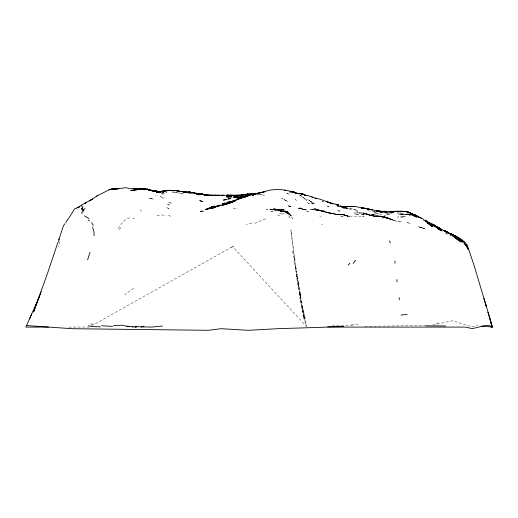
<?xml version="1.0" encoding="UTF-8"?>
<svg xmlns="http://www.w3.org/2000/svg" width="518" height="518" viewBox="0 0 518 518"><rect width="100%" height="100%" fill="white"/><g stroke="black" fill="none" stroke-linecap="round" stroke-linejoin="round"><path stroke-width="0.39" stroke-dasharray="2.59 1.94" d="M305.309 317.424L304.895 318.887L303.354 315.54L303.58 318.453L302.039 308.838L303.613 315.514L303.58 318.453L304.571 317.948L305.18 322.455L306.229 325.492L306.889 325.738M300 296.315L300.809 298.374L299.488 292.217L299.935 298.394L302.752 310.929M301.133 302.408L300.453 294.269L298.575 288.474M288.863 212.814L289.277 217.864L288.455 213.293L288.863 212.814L287.671 211.843L283.579 211.635L287.671 211.843L285.483 211.791L290.999 215.287L292.696 218.622L290.184 215.028L291.09 215.883L286.571 212.412L288.636 213.461L287.276 212.425L277.752 210.47L273.595 210.923C279.183 210.891 285.619 210.418 290.261 214.18L284.408 211.597L281.313 211.066L285.703 211.745L283.268 211.344L285.314 211.616L278.399 210.884M300.336 296.419C302.758 302.577 302.24 309.272 303.613 315.514M305.18 322.455C304.908 316.556 303.632 310.308 301.366 304.772L302.538 306.617M59.648 241.686L58.171 246.924M279.655 209.725L283.734 209.725L276.327 209.324L277.544 209.466L272.597 208.191C276.172 210.017 280.303 209.809 284.194 209.576L284.777 208.709M118.091 228.464C121.044 224.139 124.268 219.354 129.532 217.722M119.347 229.649L120.856 227.48M290.203 216.213L290.999 215.287M231.572 247.345L233.702 245.953L91.712 325.777M133.592 288.273L124.741 294.677M90.903 324.851L93.182 323.756L90.391 323.62M254.759 223.336L266.492 218.415M277.642 215.753L283.527 213.766L288.455 213.293M251.787 223.193L246.38 224.689M279.584 213.643L282.439 212.924M432.621 325.11L452.577 320.733L471.794 326.845L477.965 325.576M321.561 224.514L322.526 224.313M436.234 323.323L438.325 322.908M132.737 218.577L134.712 218.298M233.262 208.54L238.053 208.081M253.742 195.195L252.35 195.221L260.45 194.444M252.24 195.124L253.69 195.072L252.272 195.189M156.902 215.546L161.461 214.938L166.058 215.566M352.784 325.524L332.601 325.498M358.326 324.048L353.477 324.404L350.673 324.106M281.339 209.725L284.194 209.576M89.484 327.026L66.874 327.091M364.75 326.34L425.712 325.55M131.721 327.68L134.427 327.726M362.263 216.155L364.018 216.148L347.565 216.161L343 214.666L336.389 214.297L343.486 214.672L348.012 216.161L343.874 214.828L341.077 214.569L348.407 216.161L343.874 214.828L337.606 214.439L329.985 212.956L335.819 214.199L334.654 213.908M190.022 193.648L192.69 193.654L188.694 193.285L190.009 193.447M274.676 209.751L277.434 209.771L273.918 209.738L278.004 209.796L275.129 209.745L282.912 210.632L276.489 209.745M349.138 209.725L355.076 209.725L357.906 210.567L353.47 209.686L355.076 209.725M272.248 209.725L266.336 209.291C273.413 210.438 280.963 208.838 287.924 211.428L279.422 209.894L278.082 209.771L280.95 210.062L270.629 209.712L276.444 209.751M358.922 212.943L363.435 213.131L366.336 213.999M270.5 209.725L272.041 209.725M273.653 209.725L277.434 209.771M361.888 212.943L357.252 212.937L363.299 213.144M347.565 216.161L349.935 216.168L346.989 215.987L344.211 214.879L345.901 215.462L341.2 214.556M271.95 209.725L274.903 209.738M403.036 217.78L397.442 217.735M312.755 209.732L309.434 209.512L318.764 210.081L322.882 211.448L317.081 209.842L312.386 209.719L317.942 209.991L332.925 213.468M401.126 214.543L398.238 214.387L408.016 214.692L412.037 215.482M404.053 214.556L399.708 214.523M401.074 214.549L408.016 214.692L406.63 214.581L411.37 215.313M339.057 214.549L335.573 214.316L337.315 214.497L329.934 212.995L335.573 214.316L342.152 214.62C332.595 214.996 323.685 210.988 314.426 209.732M312.386 209.719L319.619 210.34L314.07 209.745L315.378 209.777M167.016 192.074L165.715 192.048L168.421 192.094M192.605 193.635L193.92 193.654M366.589 214.607L369.735 214.912L363.416 214.549L376.036 215.002L382.083 216.427L378.975 215.669M338.649 214.536L343.486 214.672L346.361 215.624L343.486 214.672L340.41 214.556M341.725 214.581L339.95 214.543L343 214.666M403.121 216.369L397.584 216.155M346.121 208.113L349.087 208.191L347.539 208.152M373.912 216.071L367.774 214.452L373.912 216.071L377.091 216.155M383.786 217.197L379.182 216.103L382.316 216.608L379.176 216.181L383.741 217.159L397.002 221.393L385.049 217.56L389.387 218.35L387.762 217.897L389.18 218.091L386.072 217.78L390.74 218.764C386.609 217.838 382.498 217.566 378.606 216.148L381.772 216.958C377.298 215.475 372.39 216.802 368.033 214.685L371.199 215.469L366.504 214.478L369.625 215.106L368.123 214.756M304.144 209.635L307.038 209.732L302.583 209.369L298.672 208.094L305.419 209.719L302.583 209.369M371.354 214.821L374.508 214.938M275.09 209.207L276.845 209.285M181.805 193.596L183.035 193.661L180.4 193.525M383.042 216.22L379.513 216.136L382.757 216.278L380.018 216.064L388.189 218.182L391.096 219.425L386.286 217.508L390.915 219.36L387.988 218.02L389.601 218.654L384.848 217.346M329.584 212.989L326.159 212.594L332.614 213.507L326.159 212.594L320.383 210.651L328.231 212.892M280.529 211.124L282.679 211.344L277.752 210.47L284.46 211.758L289.348 213.701L290.229 214.705M319.658 216.032L321.16 216.187M410.8 214.711L409.498 214.575L412.192 214.892M383.236 212.885L378.956 212.166M406.967 212.95L409.589 213.332M386.512 217.825L390.922 219.017L384.842 217.618L386.318 217.806M289.594 206.255L290.779 206.404L288.086 205.866L289.594 206.255L288.345 205.432M372.707 215.902L374.236 216.097L371.076 215.617M356.326 211.124L357.906 211.338M382.193 216.673L375.893 216.129L382.316 216.608M329.189 212.943L333.43 213.694L330.484 213.06L332.206 213.371L330.918 213.144M410.91 214.672L409.647 214.491L410.981 214.692M382.025 212.807L380.477 212.581L382.925 212.892L378.632 212.115M372.351 211.221L375.22 211.72M373.679 211.415L376.748 212.076M345.435 208.042L342.631 207.537L347.934 208.119L345.033 208.042L341.122 206.986M257.601 194.114L264.251 195.234L260.282 194.379M150.88 198.472L148.601 198.038L153.71 199.275L150.88 198.472L151.502 198.595M168.324 215.643L170.94 216.161M385.237 217.579L386.81 217.91L380.633 216.077L382.083 216.427M379.636 212.315L381.682 212.762L380.005 212.432M367.612 210.567L370.493 211.26M381.792 216.498L380.73 216.246L386.81 217.91M452.059 235.573L449.054 234.777M382.064 214.879L379.098 214.115L380.516 214.478M380.633 216.077L382.245 216.505M449.805 234.971L451.307 235.373M385.288 217.631L391.058 219.593L385.185 217.599M289.225 192.262L291.278 192.89L290.158 192.23L291.381 193.214M446.419 233.767L447.5 234.117L444.638 233.113L445.875 233.592M386.713 217.884L391.2 219.425L388.273 218.356M384.071 216.641L389.342 218.583L387.988 218.02M161.448 192.21L163.811 193.091L162.419 192.456M161.875 192.23L165.242 193.544L162.911 192.547M423.264 220.409L424.346 220.979M311.312 202.078L310.366 201.353L314.277 203.716L307.66 199.378L309.939 201.029L308.741 199.948M285.476 200.285L287.963 201.644L281.844 198.245L285.476 200.343L284.35 199.456M155.704 195.532L156.3 195.946M311.758 202.357L312.717 203.03L310.366 201.353M301.78 196.374L299.022 194.962L301.444 196.154L300.492 195.474L305.29 199.093L303.101 197.397M307.012 327.085L232.711 246.704M309.032 200.33L309.939 201.029M306.611 200.11L304.403 198.407L306.773 200.667M304.04 317.515L304.571 317.948M141.518 211.37L140.113 209.725M296.477 200.68L294.315 198.213M300.854 300.576L302.24 304.539M298.692 286.545L297.461 282.478M300.084 292.379L300.77 294.347M301.994 306.747L301.262 304.59L302.007 308.909M297.74 282.452L298.944 286.299L299.922 292.32M296.982 276.47L297.967 280.296L299.262 290.177L298.498 284.117L296.432 274.54M295.318 266.628L296.568 272.293L293.693 260.942M292.56 251.211L294.23 258.773M296.795 276.379L297.28 278.412M297.39 276.133L296.937 274.087L298.368 284.272M299.747 294.341L296.762 278.328L291.369 233.799L296.969 274.216M303.017 308.857L303.522 313.241L303.295 311.13M300.149 296.283L299.708 292.269L300.388 298.316M300.453 294.269L300.777 298.329M304.772 319.606L303.949 313.202M305.873 322.662L305.996 324.385M304.319 315.449L304.331 317.275M273.025 211.053L269.969 211.312L273.025 211.053M340.041 211.014L336.881 210.729L340.041 211.014M356.002 212.976L354.28 213.053L357.452 212.956L356.002 212.976M398.569 212.989L397.261 212.976L401.392 213.209L405.303 214.329L401.353 213.118L398.569 212.989M347.682 208.126L341.912 207.595L347.682 208.126M357.388 214.569L355.782 214.53L358.864 214.607L357.388 214.569M375.751 216.142L372.416 215.902L367.929 214.523L374.087 216.103L382.006 216.815L375.751 216.142M342.987 216.2L340.08 216.064L342.987 216.2M350.9 208.178L349.572 208.126L352.525 208.307L350.9 208.178M363.565 214.73L360.47 214.594L363.565 214.73M373.484 214.666L370.344 214.484L373.484 214.666M305.756 209.699L302.868 209.414L298.938 208.074L302.868 209.414L305.756 209.699M404.448 216.265L402.777 216.161L405.749 216.382L404.448 216.265M376.282 212.956L373.154 212.736L377.745 213.222L379.066 213.817L376.282 212.956M375.854 215.041L374.372 214.918L377.57 215.197L375.854 215.041M173.957 192.184L172.559 192.074L180.646 193.259L173.957 192.184M344.574 208.1L341.666 207.847L344.574 208.1M317.825 209.855L314.782 209.55L320.726 210.722L317.825 209.855M408.113 214.769L406.656 214.614L409.434 214.944L408.113 214.769M276.806 209.66L274.003 209.304L276.806 209.66M290.501 206.676L287.866 205.905L290.501 206.676M302.324 208.301L299.443 207.841L302.324 208.301M308.508 211.299L305.717 210.91L308.508 211.299M324.43 211.551L323.219 211.389L327.227 212.38L324.43 211.551M337.678 214.497L334.609 214.018L337.678 214.497M323.161 201.644L322.028 201.483L323.698 201.806L323.161 201.644M336.881 214.465L333.851 213.966L336.881 214.465M299.585 208.314L298.381 208.119L301.12 208.832L299.585 208.314M369.062 214.51L362.969 212.924L369.062 214.51M364.789 213.377L363.15 213.053L369.23 214.756L364.789 213.377M169.38 205.109L166.679 204.027L169.38 205.109M408.838 223.038L407.271 222.669L410.224 223.439L408.838 223.038M399.922 221.542L398.387 221.128L401.327 221.937L399.922 221.542M421.995 227.739L420.396 227.298L424.637 228.703L420.189 227.156L424.346 228.561L421.535 227.46L423.361 228.166L421.995 227.739M319.489 210.127L318.169 209.764L321.056 210.658L319.489 210.127M168.952 208.43L166.207 207.53L168.952 208.43M420.558 227.421L417.586 226.476L420.558 227.421M315.32 208.793L313.966 208.372L316.854 209.285L315.32 208.793M392.702 219.872L391.232 219.405L394.153 220.396L392.702 219.872M288.079 193.861L286.694 193.415L289.517 194.354L288.079 193.861M329.118 206.805L326.217 205.678L329.118 206.805M324.508 211.15L321.613 210.166L324.508 211.15M162.568 193.913L161.674 193.609L163.986 194.716L162.568 193.913M309.35 203.477L306.65 202.428L309.35 203.477M313.273 204.105L310.638 203.011L313.273 204.105M171.063 203.205L168.376 202.091L171.063 203.205M161.81 197.131L160.386 196.503L163.39 198.232L161.81 197.131M301.262 302.557L300.434 300.479L301.262 302.557M294.671 260.431L294.366 258.495L294.671 260.431M291.161 231.934L290.922 230.044L291.375 233.786L291.161 231.934"/><path stroke-width="0.78" d="M394.969 263.28L394.988 260.981M58.495 241.725L59.285 239.031M87.62 259.777L90.048 252.389M38.831 297.766L25.9 327.091L48.472 327.091M57.899 242.405L47.669 272.928L33.618 311.991L37.451 301.359M40.326 293.952L41.11 291.893M37.723 300.641L38.539 298.536M36.791 303.056L36.04 304.998L36.895 302.79M38.779 297.908L39.504 296.037L38.675 298.141M39.756 295.389L40.514 293.447M58.735 239.84L63.423 225.88L64.951 223.614M31.734 313.876L29.558 318.868M65.805 222.487L70.105 216.019M70.39 215.605L74.359 209.24L75.33 208.301L76.768 208.262M382.459 218.084L385.269 215.799L383.728 216.705M355.601 260.243L353.166 263.416M348.245 264.951L349.883 263.286M81.857 208.942L83.922 210.23L82.776 211.927L81.857 208.942L82.835 207.996L81.935 206.06L81.345 206.073M83.404 209.79L85.03 208.599M249.152 195.241L247.636 195.215L245.105 196.626L230.769 201.826L233.722 201.081L234.984 200.505L232.148 201.606L248.07 195.254L244.392 196.872L238.863 197.604M97.805 195.422L89.426 200.958L91.168 199.916M79.053 207.038L77.842 207.815L81.423 205.096L92.476 199.106L91.751 199.566M96.186 196.374L109.292 189.711L113.138 188.895L116.647 188.837L112.639 188.934L108.987 189.841L113.138 188.895L118.816 188.772L115.177 188.856M86.558 202.389L84.363 203.639L85.114 203.211M78.004 207.55L79.785 206.617M239.86 198.303L241.304 197.721L237.089 199.229L245.208 196.555L247.779 195.241L246.445 195.694L249.268 195.221M241.99 197.526L247.831 195.254L246.529 195.636L249.326 195.241L246.613 195.577L247.934 195.254L244.185 196.918L241.433 197.487L245.415 196.413M135.509 327.279L136.869 326.625L135.645 327.175M233.981 200.958L235.217 200.369L231.034 201.67L232.653 201.353M232.051 202.234L235.878 200.388L232.744 201.677L235.412 200.712C226.936 203.898 218.156 206.494 209.278 208.191L214.025 207.66M239.199 198.511L236.441 199.734L239.42 198.433M231.792 202.331L233.081 201.755L231.643 202.376M255.037 193.861L263.915 191.971L246.27 195.817L250.673 194.878M245.513 196.348L241.498 197.112L244.282 196.879L247.992 195.254L246.691 195.519L249.456 195.247M141.207 327.091L144.095 326.1M246.27 195.817L247.701 195.241M249.644 195.273L245.623 195.804L246.833 195.422L248.148 195.254L243.084 196.879L244.444 196.834M242.223 197.403L240.728 197.98L244.975 196.717M249.106 195.577L244.716 197.125L247.837 196.147M215.514 206.922L211.856 207.99L219.982 205.516L210.392 208.191L216.615 206.578M241.304 197.721L238.558 198.64M240.935 197.902L236.888 199.449L245.105 196.626M246.367 195.746L247.779 195.241M227.48 203.917L229.908 203.037M76.742 207.841L78.717 207.142M239.763 195.26L237.263 196.089L239.717 195.26L242.547 195.228L238.409 195.551L243.92 195.079L241.142 195.26M81.546 208.417L82.835 207.996M229.118 203.347L230.212 202.998M246.445 195.694L247.831 195.254M246.529 195.636L247.934 195.254M245.208 196.555L241.103 197.785L245.312 196.484M241.776 196.872L243.078 196.536L240.352 196.898L241.718 196.879M245.597 196.283L241.634 197.067M249.223 195.176L251.418 194.664M246.613 195.577L247.992 195.254M223.258 205.005L222.112 205.27L225.246 204.623M247.733 194.062L242.443 195.124M258.113 193.492L259.537 193.182L258.106 193.454M389.517 214.206L387.121 214.31M164.62 190.851L166.032 190.572L164.763 190.818M249.164 193.816L246.445 194.341L252.046 193.7M246.691 195.519L248.07 195.254M111.046 189.167L114.756 188.856M216.012 206.404L220.26 205.063L217.366 206.17L214.264 206.533L215.43 206.442M254.332 193.991L265.125 191.595L263.753 191.861C274.669 187.892 286.473 189.342 297.073 193.57M212.257 207.932L213.83 207.686M248.148 195.254L246.762 195.474L249.527 195.247M160.444 191.835L162.011 191.595L159.9 191.893M243.764 194.982L245.072 194.8L236.817 195.254M390.857 212.963L393.751 212.561L385.677 212.943M212.84 207.854L211.066 208.068L214.187 207.453L209.278 208.191M400.984 315.061L407.09 314.426M207.899 208.353L211.467 208.055M248.239 195.273L246.833 195.422L249.598 195.254M160.204 191.913L161.61 191.777M212.069 207.996L213.267 207.893M294.056 192.061L292.599 192.184L299.177 193.726L295.797 193.305L294.056 192.061L292.696 191.971L297.002 193.505M337.38 205.186L338.843 205.063M160.768 191.874L156.371 192.087L161.629 191.388L158.456 192.1L164.044 190.702L168.596 190.462M162.51 326.016L151.845 327.078L142.152 326.897M203.509 211.163L200.207 211.37L201.91 211.266M240.935 195.208L242.974 195.085M112.535 326.379L101.534 325.751M112.639 188.934L114.342 188.856M445.603 325.958L425.815 325.828M135.133 188.934L137.581 188.85L136.94 188.869M337.471 206.572L355.445 206.527L364.426 208.482L361.732 207.996M157.608 192.042L159.201 191.997L157.945 192.029M382.86 211.422L386.765 211.338M228.412 195.267L226.975 195.273L231.261 195.26L226.444 195.273L227.914 195.267M140.514 188.837L138.053 188.889L147.196 189.368L142.236 188.837L134.408 188.837L143 188.856L134.809 189.446L137.289 188.96L146.193 188.915L152.888 190.935L147.151 189.044L151.949 190.41L151.01 190.268L159.324 191.848M228.561 195.267L227.162 195.292L229.837 195.26M26.366 325.544L72.403 328.71L208.346 330.309L220.979 328.703L248.375 330.309L277.765 328.684L328.321 327.098L465.209 327.091L472.345 328.606L485.677 325.485L489.193 325.485L492.1 327.091L490.624 320.7L474.326 266.226L467.158 244.833L464.406 242.081L458.864 238.429L465.022 242.851L461.078 239.588L463.882 241.854L462.095 239.912L458.398 237.335L454.726 235.819L459.239 238.694L454.131 235.418L450.252 233.709L454.545 235.645L445.305 231.164M100.388 326.826L93.486 326.625L88.228 325.848M327.603 326.819L343.81 326.612M135.735 188.869L138.177 188.843M350.026 206.533L354.422 206.514M223.834 195.267L214.692 195.267M383.857 211.344L385.023 211.338M141.453 188.837L145.558 188.876M250.602 193.706L256.222 193.784M378.276 211.338L376.839 211.072L379.409 211.338M169.872 190.456L168.214 190.456L172.423 190.482L166.945 190.462C173.737 189.711 180.245 191.731 186.92 192.055L180.847 191.44L184.045 191.99M293.978 192.042L292.689 192.042L297.688 193.577M215.844 195.267L205.594 195.098L201.942 193.991L204.377 194.865M219.813 195.267L210.735 195.254M229.06 196.859L226.34 196.859L231.824 196.866L227.726 196.859M385.321 211.344L377.92 211.338L376.456 210.82L377.92 211.338M221.238 195.273L226.735 195.267M229.966 195.26L235.535 195.254M239.219 195.254L230.86 195.26M389.659 211.338C396.982 211.927 405.011 209.66 411.674 213.636L410.133 212.924L422.856 218.933L432.647 226.78L427.583 222.643L432.284 226.424L426.987 222.675M381.63 211.338L383.152 211.338M384.66 211.338L386.163 211.338M116.99 188.817L126.016 187.691L129.112 188.61L133.372 188.824M142.178 188.837L143.085 188.843M302.227 193.648L299.967 193.641L303.036 194.023L296.911 193.447L302.227 193.648L304.331 194.872M236.499 195.26L237.743 195.26M342.061 206.514L349.249 206.52M397.345 211.344L390.287 211.338M387.121 212.943L383.016 212.043M136.784 188.843L132.99 188.811M398.815 211.35L396.179 211.338L405.957 211.558M341.886 206.52L343.784 206.533L342.443 206.52M378.995 211.338L380.095 211.344L377.046 211.02L381.19 211.363C376.748 211.454 372.72 209.259 368.214 209.162L371.911 209.771L369.269 209.363M211.901 195.26L206.805 195.195M152.564 190.928L149.689 190.417L153.626 190.715L157.537 191.822L152.357 190.514L148.394 190.436L152.357 190.514L160.276 191.932M158.502 191.958L155.924 191.628L158.236 192.023M209.544 195.247L205.73 195.079L202.026 193.985L195.435 193.331L202.026 193.985L205.911 195.124L199.411 193.726M297.85 193.615L301.269 193.648L303.321 194.25L306.028 195.435L304.979 195.292L307.99 195.649L316.129 198.4L315.086 198.193L319.58 199.035L332.964 203.904L331.928 203.548M183.735 191.977C189.594 191.369 195.04 193.635 200.77 193.823M378.554 211.338L379.642 211.35M362.963 208.139L361.888 208.119L365.656 208.327L369.807 209.453L365.112 208.301L361.311 208.087L363.39 208.288M196.743 193.661C200.796 193.195 204.468 195.241 208.45 195.26L204.5 194.904L202.026 193.985M378.108 211.338L380.743 211.383L377.221 211.124M148.413 190.41L153.626 190.715M126.748 326.398L142.217 326.832M140.669 188.856L140.074 188.843L145.053 189.303L142.579 188.902M186.739 192.418L183.294 192.094L186.13 192.249M183.113 192.048L187.302 192.314L184.525 192.087M196.594 193.687L200.557 193.946L196.594 193.687L192.715 192.482L196.613 193.713L199.32 193.79M196.672 193.687L203.309 194.412M205.594 195.098L208.171 195.221M138.189 188.986L135.729 188.863L136.13 188.882M189.763 192.165L188.228 192.087L192.547 192.586L188.228 192.087M405.238 211.454L400.576 211.35L407.517 211.804M389.601 211.661L385.645 211.338M338.014 204.888L336.182 204.727L338.901 205.063M151.036 190.456L158.048 191.9M295.797 193.305L298.983 193.628M113.539 325.459L122.934 325.265L127.596 326.444M363.513 208.152L370.843 209.615M290.002 191.349L294.133 192.048M158.178 191.893L156.19 191.641L157.453 191.861M199.074 193.881L197.85 193.726L199.793 193.978M481.714 326.062L492.1 327.091L488.027 312.289L488.681 314.413M304.979 195.292L305.853 195.409L302.57 194.153M425.602 221.154C430.575 222.928 435.431 225.712 439.886 228.697L431.818 223.977L439.97 228.781M291.362 191.712L292.722 191.906M201.373 201.45L202.739 201.651L199.974 200.583M155.924 191.628L157.31 191.841L154.824 191.123M340.313 206.112L342.897 206.514M173.135 190.779L171.523 190.533L173.679 190.909M156.086 191.628L157.31 191.841M300.926 193.713L301.962 193.926M363.85 208.404L362.781 208.184L364.122 208.514M340.209 206.034L342.819 206.578M371.38 209.771L372.682 210.062M186.014 192.197L187.425 192.515M152.357 190.514L157.537 191.822M425.556 220.979L430.057 223.264L425.757 220.979L426.858 221.328L425.628 221.173L427.505 221.814L426.547 221.387M337.898 204.824L329.493 202.693L331.41 203.373M431.63 224.326L435.34 225.77M431.734 224.372L433.76 224.941L440.695 229.254L438.468 227.778M453.677 235.58L455.782 236.221L454.027 235.671M409.686 212.93L421.412 218.123M449.643 233.482L453.328 234.945L459.524 238.895L454.131 235.418L457.29 237.412M446.05 232.148L447.889 232.789L447.17 232.511M447.889 232.789L446.173 232.174L447.947 232.835M413.17 214.426L415.086 215.112M453.749 235.606L454.921 236.033M450.103 233.637L452.078 234.363L451.748 234.201M311.732 196.84L312.691 197.196M425.757 220.979L427.149 221.529L425.259 221.121L427.11 221.523L425.783 220.979M453.794 235.638L455.665 236.383L454.668 235.832M301.269 193.648L303.386 194.548M444.645 230.963L447.209 232.194L438.649 227.952L441.122 229.377L436.292 226.385L438.383 227.693M411.214 213.429L420.344 217.728M451.32 234.052L454.862 235.845M414.102 215.747L411.525 214.517L416.498 217.197L414.102 215.747L415.468 216.543M443.868 230.432L445.888 231.397L444.93 230.931M446.056 231.624L444.625 230.924L447.96 232.576L446.056 231.624L447.513 232.349M417.353 216.278L414.892 214.951M452.007 234.278L453.632 235.166M435.47 225.842L434.641 225.382L440.345 229.027M127.894 326.049L129.196 326.767M441.148 229.332L439.756 228.548L440.43 228.956M416.466 215.87L418.79 217.314L417.456 216.459M459.44 240.857L461.162 241.938L452.648 235.819L459.272 240.63L456.462 238.494L458.87 240.501L458.417 240.125M84.415 215.857L88.863 218.557M88.28 220.059L89.51 220.869M436.965 226.793L439.193 228.257M199.896 200.479L200.88 201.126M460.852 239.737L462.037 240.527M454.156 236.823L456.352 238.325M455.73 237.963L456.138 238.261L454.383 236.979M458.152 238.39L460.981 240.948L456.746 237.263L462.457 242.171L461.473 241.356M456.811 238.74L459.401 240.825M465.449 244.761C460.826 239.983 469.438 248.601 468.259 249.805C467.586 246.808 462.703 240.786 467.702 247.863L465.507 244.826M91.608 222.721L93.344 225.33M82.019 213.591L81.663 212.102M489.963 318.602L492.1 327.091L491.569 324.864M485.631 304.234L486.214 306.248L483.89 298.238M92.593 227.085L93.862 231.552L94.121 235.774M389.691 240.818L390.248 242.981M491.634 324.948L492.1 327.091L491.692 324.941M396.866 279.603L396.982 281.902M399.19 297.597L399.229 299.805M230.834 202.35L229.578 203.004L232.452 201.742L230.834 202.35M230.627 202.59L226.211 203.872L232.245 201.962L230.627 202.59M234.777 200.731L231.947 201.916L234.777 200.731M225.958 204.001L224.566 204.506L229.092 203.328L225.958 204.001M237.173 196.277L234.55 196.944L237.173 196.277M224.255 203.95L222.928 204.351L225.919 203.457L224.255 203.95M223.426 203.548L222.118 203.937L225.084 203.082L223.426 203.548M246.536 194.354L245.176 194.755L247.837 193.991L246.536 194.354M228.024 202.182L226.709 202.564L231.274 201.47L228.024 202.182M208.676 208.573L205.588 209.447L208.676 208.573M208.482 208.786L205.342 209.596L208.482 208.786M214.795 207.342L211.661 208.106L214.795 207.342M229.085 198.763L227.778 199.113L230.516 198.42L229.085 198.763M236.117 197.377L234.725 197.734L240.358 196.866L236.117 197.377M164.879 190.844L163.701 191.148L169.483 190.449L164.879 190.844M226.334 199.547L223.517 200.065L226.334 199.547M136.694 189.815L131.889 190.41L136.694 189.815M164.426 190.708L162.82 190.974L165.682 190.507L164.426 190.708M235.943 196.659L233.204 196.982L235.943 196.659M255.089 193.79L253.58 193.965L256.604 193.628L255.089 193.79M214.944 206.222L211.836 206.449L214.944 206.222M349.514 206.514L347.882 206.617L350.654 206.527L349.514 206.514M214.627 206.41L211.506 206.533L214.627 206.41M140.605 188.85L138.112 188.953L140.605 188.85M132.679 190.391L130.814 190.397L132.679 190.391M398.128 211.376L395.525 211.35L398.128 211.376M397.746 211.383L396.633 211.357L399.248 211.441L397.746 211.383M404.435 211.441L401.761 211.363L404.435 211.441M402.596 211.461L399.967 211.37L402.596 211.461M402.875 211.467L401.288 211.409L405.769 211.694L402.875 211.467M200.744 193.81L198.083 193.68L200.744 193.81M189.944 192.217L188.455 192.1L191.252 192.333L189.944 192.217M176.664 190.637L174.993 190.482L177.952 190.766L176.664 190.637M285.819 190.494L284.382 190.274L285.8 190.553M177.577 190.799L176.282 190.579L179.215 191.097L177.577 190.799M156.527 191.09L155.044 190.766L157.491 191.382L156.527 191.09M407.983 211.991L406.352 211.577L409.078 212.386L407.983 211.991M196.393 193.764L195.085 193.408L198.951 194.917L196.393 193.764M205.95 195.383L203.393 194.509L205.95 195.383M327.324 201.852L326.34 201.521L328.891 202.421L327.324 201.852M414.024 214.672L412.943 214.271L418.311 216.867L413.39 214.316L415.494 215.261L414.024 214.672M433.663 224.864L432.724 224.443L434.952 225.583L433.663 224.864M441.899 230.899L437.224 228.49L441.899 230.899M436.907 227.583L432.426 225.11L436.907 227.583M439.64 228.503L438.649 227.952L440.721 229.118L439.64 228.503M448.62 233.113L446.846 231.98L448.62 233.113"/></g></svg>
